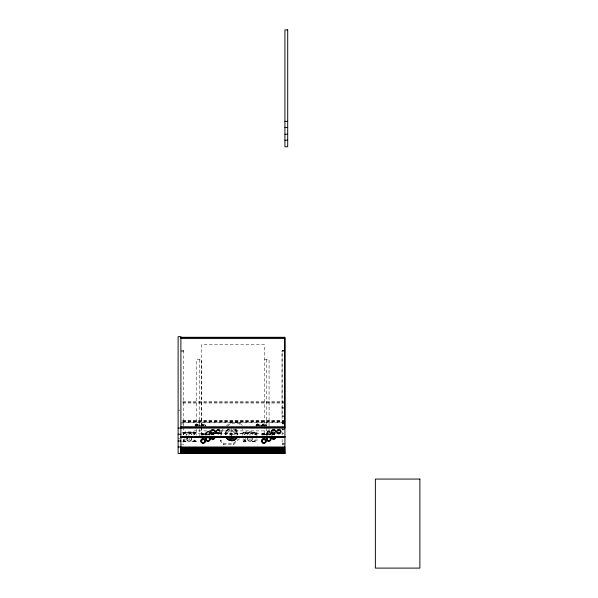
<?xml version="1.0" encoding="UTF-8"?>
<svg xmlns="http://www.w3.org/2000/svg" width="598" height="598" viewBox="0 0 598 598"><rect width="100%" height="100%" fill="white"/><g stroke="black" fill="none" stroke-linecap="round" stroke-linejoin="round"><path stroke-width="0.45" stroke-dasharray="2.99 2.24" d="M231.777 428.878L231.643 435.082A9.486 1.577 16.5 0 1 225.947 433.087L227.539 430.5L230.23 429.043A9.486 0.389 76.4 0 0 231.643 435.082A9.486 1.592 -14 0 0 237.413 433.326L235.933 430.672L233.302 429.11A9.486 0.456 -74 0 1 231.643 435.082A9.486 1.405 31.6 0 1 226.567 431.689M242.19 435.329L242.459 428.893M220.998 435.464L221.238 430.859L223.144 429.058M239.469 438.827L233.414 444.635L223.854 444.695L220.752 441.406L220.901 438.648M221.096 434.963L221.238 430.859M195.254 433.924L194.911 433.281M245.135 440.173L244.627 439.709L244.148 440.076M210.369 433.797L210.04 435M215.183 431.831C215.28 434.925 210.204 434.933 210.302 431.831M220.423 431.778C220.49 433.849 217.672 434.985 216.267 433.483M271.163 433.744L270.834 434.948A2.437 2.399 0 0 0 268.726 431.33A2.437 2.399 0 0 0 266.611 434.933L266.282 433.744M275.977 431.786C276.074 434.881 271.006 434.881 271.103 431.786M281.217 431.726C281.314 434.821 276.239 434.828 276.343 431.726M183.317 433.856L183.668 433.266L184.289 433.617M183.407 440.89L183.332 440.382M194.26 433.871L194.335 434.387M194.462 441.018L194.268 440.397M225.947 433.087L225.715 434.596A9.486 1.645 1.2 0 0 230.581 435.045M244.126 440.322L244.148 440.023M255.062 434.185L255.271 433.288M195.277 440.248L195.187 440.905M256.049 434.185L256.079 434.028M256.086 440.494L255.727 441.032L255.069 440.651M183.309 440.591L183.541 439.851M194.253 433.729L194.283 433.58M194.245 440.606L194.29 440.098M244.089 433.961L244.612 434.522L245.105 434.118M245.045 440.831L245.12 440.322M256.049 434.133L255.555 434.537L255.062 434.133M194.283 433.632L194.911 433.333M194.29 440.15L195.24 440.15M255.092 440.091L255.712 439.799M195.187 440.853L194.343 440.853M245.045 440.778L244.462 441.018L244.104 440.479M220.752 441.406L220.752 440.068L223.854 443.357L233.414 443.297L238.124 438.783M226.328 426.06L230.14 422.457L239.2 422.457L242.534 425.716L242.534 427.054M221.238 432.197L224.422 429.2M227.599 426.202L230.14 423.803L239.2 423.803L241.196 425.754M183.429 440.008L184.117 439.904M255.159 433.445L255.839 433.341M195.068 434.447L194.597 434.522M195.075 440.965L194.604 441.04M255.862 434.387L255.249 434.387M244.328 433.326L244.761 433.258M244.335 439.844L245.098 440.076M183.975 434.507L183.392 434.32M212.746 433.729L213.247 433.662M217.986 433.67L218.487 433.61M273.54 433.677L274.041 433.61M278.78 433.625L279.281 433.557M284.917 350.383L282.136 350.383L282.136 426.501M180.895 350.615L183.676 350.615M283.901 350.615L282.039 350.615L282.039 416.492L284.827 416.492M180.895 351.198L183.676 351.198M282.039 351.198L283.901 351.198M264.443 359.495L269.078 359.495L269.078 428.123M182.756 401.535L283.99 401.535M182.756 402.432L283.99 402.409M182.756 403.007L283.99 403.007M282.136 407.559L283.99 407.559M282.136 408.165L284.917 408.165M178.114 410.168L179.968 410.168M282.039 415.909L284.827 415.909M182.756 420.416L283.99 420.416M182.756 420.902L283.99 420.902M182.756 421.291L283.99 421.291M182.756 421.627L284.917 421.627M282.136 421.792L284.917 421.792M182.756 422.315L283.99 422.315M180.895 422.509L283.99 422.539M282.136 422.921L283.99 422.921M282.136 423.406L283.99 423.406M180.895 423.922L183.676 423.922M282.136 423.922L283.99 423.922M282.136 429.289L284.917 429.289M282.136 429.895L283.99 429.895M182.383 432.317L196.181 432.317L196.181 435.359M243.177 432.578L256.976 432.526M184.969 432.945L193.446 432.945M245.771 432.959L254.24 432.885M182.756 433.692L283.99 433.692M178.114 438.768L179.968 438.768M191.749 441.287L193.446 441.287L193.446 438.386M252.543 441.234L254.24 441.302L254.24 438.327M182.383 441.376L186.06 441.376M192.504 441.376L196.181 441.376M243.177 441.324L246.862 441.324M252.378 441.324L256.976 441.324M196.181 441.653L192.504 441.653L196.181 441.698L196.181 438.663M243.177 441.593L246.862 441.645M252.378 441.593L256.976 441.645L256.976 438.603M282.136 443.522L284.917 443.522M282.136 444L283.99 444M180.895 444.837L183.676 444.837L183.676 438.476M284.917 444.837L282.136 444.837L282.136 438.476M244.455 434.499L244.119 434.118M194.597 434.574L194.26 434.193M184.117 439.851L184.326 440.434L184.229 439.956M183.511 434.484L183.294 434.021M216.259 433.468A2.437 2.399 0 0 1 217.351 429.446A2.437 2.399 0 0 1 220.341 432.384A2.437 2.399 0 0 1 216.259 433.468L215.542 431.778M205.817 435L205.488 433.797M237.413 433.326L237.578 434.843A9.486 1.645 1.2 0 1 234.79 435.052M282.136 426.987L282.136 435.456M280.716 430.986L280.716 431.831M280.432 431.831A1.652 1.63 0 0 1 277.95 433.244A1.652 1.63 0 0 1 277.95 430.418A1.652 1.63 0 0 1 280.432 431.831L280.432 431.928M276.844 430.986L276.844 431.831M275.476 431.046L275.476 431.883M271.918 433.692L271.918 430.904L193.901 430.904L193.901 433.692M271.604 431.046L271.604 431.883M270.662 433.004L270.662 433.849M269.078 429.05L269.078 433.692M266.79 433.004L266.79 433.849M266.297 359.495L266.297 436.473M266.013 425.701L266.013 426.426M264.443 433.692L264.443 344.65L201.466 344.65L201.466 426.269M261.834 425.701L261.834 426.426M256.976 435.299L256.976 432.257L243.177 432.257L243.177 435.299M256.505 435.322L256.505 433.468L209.315 433.468L209.315 435.322M254.24 434.813L254.24 431.838L245.771 431.838L245.771 434.813M245.771 438.327L245.771 441.302M243.177 438.603L243.177 441.645M239.2 422.457L239.2 423.803M237.578 433.027L237.578 434.365A5.935 5.845 0 0 0 234.722 429.237M233.414 443.297L233.414 444.635M230.14 422.457L230.14 423.803M225.715 432.773L225.715 434.111A5.935 5.845 0 0 1 228.787 429.117M223.854 443.357L223.854 444.695M219.922 431.038L219.922 431.883M218.599 430.896L218.188 430.896M217.762 430.896L217.351 430.896M216.05 431.038L216.05 431.883M214.682 431.091L214.682 431.935M213.359 430.956L212.955 430.956M212.522 430.956L212.118 430.956M210.81 431.091L210.81 431.935M209.861 433.057L209.861 433.901M205.989 433.057L205.989 433.901M201.466 427.196L201.466 433.692M201.376 426.269L201.376 359.495L196.735 359.495L196.735 433.692M201.376 427.196L201.376 433.692M199.515 359.495L199.515 428.123M199.515 429.05L199.515 436.473M193.446 434.798L193.446 431.898L184.969 431.898L184.969 434.798M184.969 438.386L184.969 441.287M183.676 350.383L183.676 426.269M183.676 427.174L183.676 434.836M235.933 428.856A5.935 5.845 0 0 1 237.346 434.529M225.88 434.29A5.935 5.845 0 0 1 226.567 429.865M228.653 428.871A6.219 6.13 0 0 0 225.424 434.111L225.424 434.589A6.219 6.13 0 0 1 228.653 429.349M234.872 428.998A6.219 6.13 0 0 1 237.862 434.372L237.862 434.851A6.219 6.13 0 0 0 234.872 429.484M236.853 431.906A9.486 1.443 -29.1 0 1 231.643 435.082A9.486 1.136 46.7 0 1 227.539 430.5M235.933 430.672A9.486 1.189 -44.2 0 1 231.643 435.082A9.486 0.792 61.6 0 1 228.787 429.596M234.722 429.723A9.486 0.852 -59.2 0 1 231.643 435.082M256.542 426.217A1.652 1.63 0 0 1 259.734 426.217M256.265 426.053A1.936 1.906 0 0 1 260.003 426.053M256.265 426.195A1.936 1.906 0 0 1 258.134 423.795A1.936 1.906 0 0 1 260.003 426.195M255.78 425.806A2.437 2.399 0 0 1 260.489 425.806M262.268 434.963A1.652 1.63 0 0 1 263.92 433.333A1.652 1.63 0 0 1 265.579 434.963M262.492 434.993A1.652 1.63 0 0 1 265.355 434.993M262.492 435.09A1.652 1.63 0 0 1 265.355 435.09M262.245 434.851A1.936 1.906 0 0 1 265.602 434.851M261.984 434.963A1.936 1.906 0 0 1 263.92 433.057A1.936 1.906 0 0 1 265.863 434.963M261.565 435.067A2.437 2.399 0 0 1 266.282 435.067M272.374 435.038A1.652 1.63 0 0 1 274.714 435.038M271.866 435.232A1.936 1.906 0 0 1 275.222 435.232A2.437 2.399 0 0 0 271.821 435.217M249.097 435.067A2.355 2.317 0 0 1 250.898 434.963M246.862 435.277A3.782 3.73 0 0 1 252.827 434.537M267.553 435A1.652 1.63 0 0 1 267.553 432.698A1.652 1.63 0 0 1 269.892 432.698A1.652 1.63 0 0 1 269.892 435M267.553 435.097A1.652 1.63 0 0 1 267.553 432.795A1.652 1.63 0 0 1 269.892 432.795A1.652 1.63 0 0 1 269.892 435.097M267.351 435.202A1.936 1.906 0 0 1 267.351 432.504A1.936 1.906 0 0 1 270.094 432.504A1.936 1.906 0 0 1 270.094 435.202M262.328 426.082A1.652 1.63 0 0 1 265.519 426.082M261.902 425.896A2.093 2.063 0 0 1 265.946 425.896M262.432 426.09A1.54 1.517 0 0 1 265.415 426.09M261.73 425.843A2.272 2.235 0 0 1 266.117 425.843M261.565 425.806A2.437 2.399 0 0 1 266.282 425.806M261.902 426.239A2.093 2.063 0 0 1 263.92 423.638A2.093 2.063 0 0 1 265.946 426.239M194.896 425.873A2.437 2.399 0 0 1 199.605 425.873M195.382 426.12A1.936 1.906 0 0 1 199.119 426.12M195.382 426.262A1.936 1.906 0 0 1 197.25 423.862A1.936 1.906 0 0 1 199.119 426.262M201.533 426.112A1.652 1.63 0 0 1 204.725 426.112M201.107 425.94A2.093 2.063 0 0 1 205.151 425.94M201.638 426.142A1.54 1.517 0 0 1 204.613 426.142M200.935 425.896A2.272 2.235 0 0 1 205.323 425.896M200.771 425.851A2.437 2.399 0 0 1 205.48 425.851M201.107 426.284A2.093 2.063 0 0 1 203.126 423.69A2.093 2.063 0 0 1 205.151 426.284M211.58 435.082A1.652 1.63 0 0 1 213.92 435.082M211.378 434.888A1.936 1.906 0 0 1 214.121 434.888M211.528 434.888A2.437 2.399 0 0 1 213.972 434.888M201.474 435.015A1.652 1.63 0 0 1 203.126 433.386A1.652 1.63 0 0 1 204.785 435.015M201.698 435.038A1.652 1.63 0 0 1 204.561 435.038M201.698 435.135A1.652 1.63 0 0 1 204.561 435.135M201.451 434.903A1.936 1.906 0 0 1 204.808 434.903M201.19 435.015A1.936 1.906 0 0 1 203.126 433.101A1.936 1.906 0 0 1 205.062 435.015M200.771 435.12A2.437 2.399 0 0 1 205.48 435.12M188.303 435.127A2.355 2.317 0 0 1 190.104 435.023M206.759 435.052A1.652 1.63 0 0 1 206.759 432.75A1.652 1.63 0 0 1 209.098 432.75A1.652 1.63 0 0 1 209.098 435.052M206.759 435.15A1.652 1.63 0 0 1 206.759 432.847A1.652 1.63 0 0 1 209.098 432.847A1.652 1.63 0 0 1 209.098 435.15M206.25 434.851A1.936 1.906 0 0 1 207.925 431.995A1.936 1.906 0 0 1 209.606 434.851M205.817 434.985A2.437 2.399 0 0 1 207.925 431.382A2.437 2.399 0 0 1 210.04 434.985M202.901 425.612L202.49 425.754L202.901 425.612M203.731 425.612L203.327 425.754L203.731 425.612M257.917 425.559L257.506 425.701L257.917 425.559M258.755 425.559L258.343 425.701L258.755 425.559M263.696 425.567L263.284 425.701L263.696 425.567M264.533 425.567L264.122 425.701L264.533 425.567M197.034 425.634L196.622 425.769L197.034 425.634M197.871 425.634L197.46 425.769L197.871 425.634M278.556 430.852L278.152 430.986L278.556 430.852M279.393 430.852L278.989 430.986L279.393 430.852M273.316 430.904L272.912 431.046L273.316 430.904M274.153 430.904L273.749 431.046L274.153 430.904M196.181 432.586L182.383 432.586L196.181 432.638M207.708 432.915L207.297 433.057L207.708 432.915M208.545 432.915L208.134 433.057L208.545 432.915M268.502 432.87L268.091 433.004L268.502 432.87M269.339 432.87L268.928 433.004L269.339 432.87M263.703 434.821L263.292 434.963L263.703 434.821M264.54 434.821L264.129 434.963L264.54 434.821M202.909 434.873L202.498 435.015L202.909 434.873M203.746 434.873L203.335 435.015L203.746 434.873M186.06 441.653L182.383 441.653L186.06 441.698M259.734 426.12A1.652 1.63 0 0 0 256.542 426.12A1.652 1.63 0 0 1 258.134 424.072A1.652 1.63 0 0 1 259.734 426.12M277.95 432.399A1.652 1.63 0 0 0 280.432 430.986A1.652 1.63 0 0 0 277.95 429.573A1.652 1.63 0 0 0 277.95 432.399M277.412 433.176A1.936 1.906 0 0 0 280.649 432.324A1.936 1.906 0 0 0 278.279 429.992A1.936 1.906 0 0 0 277.412 433.176M277.053 433.415A2.437 2.399 0 0 0 281.135 432.339A2.437 2.399 0 0 0 278.145 429.394A2.437 2.399 0 0 0 277.053 433.415M277.412 432.339A1.936 1.906 0 0 0 280.649 431.479A1.936 1.906 0 0 0 278.279 429.147A1.936 1.906 0 0 0 277.412 432.339M272.71 432.451A1.652 1.63 0 0 0 275.192 431.046A1.652 1.63 0 0 0 272.71 429.633A1.652 1.63 0 0 0 272.71 432.451M272.374 433.034A1.652 1.63 0 0 0 275.14 432.309A1.652 1.63 0 0 0 273.114 430.313A1.652 1.63 0 0 0 272.374 433.034M272.374 433.131A1.652 1.63 0 0 0 275.14 432.406A1.652 1.63 0 0 0 273.114 430.411A1.652 1.63 0 0 0 272.374 433.131M272.172 433.236A1.936 1.906 0 0 0 275.409 432.376A1.936 1.906 0 0 0 273.039 430.044A1.936 1.906 0 0 0 272.172 433.236M271.813 433.468A2.437 2.399 0 0 0 275.895 432.391A2.437 2.399 0 0 0 272.912 429.446A2.437 2.399 0 0 0 271.813 433.468M272.172 432.391A1.936 1.906 0 0 0 275.409 431.539A1.936 1.906 0 0 0 273.039 429.2A1.936 1.906 0 0 0 272.172 432.391M267.553 434.155A1.652 1.63 0 0 0 270.318 433.43A1.652 1.63 0 0 0 268.293 431.435A1.652 1.63 0 0 0 267.553 434.155M267.351 434.357A1.936 1.906 0 0 0 270.595 433.498A1.936 1.906 0 0 0 268.225 431.165A1.936 1.906 0 0 0 267.351 434.357M198.85 426.195A1.652 1.63 0 0 0 195.651 426.195A1.652 1.63 0 0 1 197.25 424.139A1.652 1.63 0 0 1 198.85 426.195M216.812 432.19A1.652 1.63 0 0 0 219.578 431.457A1.652 1.63 0 0 0 217.552 429.469A1.652 1.63 0 0 0 216.812 432.19M216.812 433.034A1.652 1.63 0 0 0 219.578 432.302A1.652 1.63 0 0 0 217.552 430.306A1.652 1.63 0 0 0 216.812 433.034M216.611 433.229A1.936 1.906 0 0 0 219.855 432.376A1.936 1.906 0 0 0 217.485 430.037A1.936 1.906 0 0 0 216.611 433.229M216.611 432.384A1.936 1.906 0 0 0 219.855 431.532A1.936 1.906 0 0 0 217.485 429.2A1.936 1.906 0 0 0 216.611 432.384M211.572 432.242A1.652 1.63 0 0 0 214.346 431.517A1.652 1.63 0 0 0 212.312 429.521A1.652 1.63 0 0 0 211.572 432.242M211.572 433.087A1.652 1.63 0 0 0 214.346 432.361A1.652 1.63 0 0 0 212.312 430.366A1.652 1.63 0 0 0 211.572 433.087M211.572 433.184A1.652 1.63 0 0 0 214.346 432.451A1.652 1.63 0 0 0 212.312 430.463A1.652 1.63 0 0 0 211.572 433.184M211.378 433.288A1.936 1.906 0 0 0 214.615 432.429A1.936 1.906 0 0 0 212.245 430.097A1.936 1.906 0 0 0 211.378 433.288M211.019 433.52A2.437 2.399 0 0 0 215.101 432.444A2.437 2.399 0 0 0 212.111 429.499A2.437 2.399 0 0 0 211.019 433.52M211.378 432.444A1.936 1.906 0 0 0 214.615 431.584A1.936 1.906 0 0 0 212.245 429.252A1.936 1.906 0 0 0 211.378 432.444M192.025 434.544A3.782 3.73 0 0 0 186.068 435.284A3.782 3.73 0 0 1 192.025 434.596M206.759 434.208A1.652 1.63 0 0 0 209.524 433.475A1.652 1.63 0 0 0 207.499 431.487A1.652 1.63 0 0 0 206.759 434.208M206.557 434.402A1.936 1.906 0 0 0 209.801 433.55A1.936 1.906 0 0 0 207.424 431.218A1.936 1.906 0 0 0 206.557 434.402"/><path stroke-width="0.9" d="M231.576 438.087L231.516 440.562L228.571 439.717L226.44 437.534M189.155 439.493L189.222 438.992M249.882 439.425L250.016 438.932M231.516 440.562L234.506 439.844L236.718 437.751A9.486 1.405 31.6 0 1 235.978 437.415M203.126 437.646L203.626 437.579M263.92 437.594L264.428 437.527M273.548 438.82L274.048 438.76M284.917 121.342L287.698 121.342M284.917 127.479L287.698 127.479M284.917 134.258L287.698 134.258M284.917 140.224L287.698 140.224M180.97 337.294L284.827 337.294L284.827 427.166M180.97 337.489L284.827 337.489M180.947 337.549L284.827 337.549M180.947 338.475L284.827 338.475M180.97 426.972L284.827 426.972M180.895 427.219L284.917 427.219M178.114 428.101L284.917 428.101M178.114 434.238L180.895 434.238M180.895 436.562L284.917 436.51M180.895 436.712L284.917 436.712M180.895 436.944L284.917 436.944M180.895 437.549L284.917 437.549M178.114 441.018L180.895 441.018M178.114 446.99L284.917 446.99M180.895 447.708L284.917 447.708M180.895 448.41L284.917 448.41M180.895 449.098L284.917 449.098M180.895 449.756L284.917 449.756M180.895 450.384L284.917 450.384M180.895 450.974L284.917 450.974M180.895 451.527L284.917 451.527M180.895 452.036L284.917 452.036M180.895 452.492L284.917 452.492M180.895 452.895L284.917 452.895M180.895 453.239L284.917 453.209M180.895 453.396L284.917 453.396M284.917 338.475L284.917 453.523L178.114 453.523L178.114 336.659L180.895 336.659L180.895 453.523M236.965 437.893A6.219 6.13 0 0 1 231.516 440.846L228.391 439.934L227.158 438.954A6.219 6.13 0 0 1 226.194 437.669M230.768 437.96A9.486 0.456 -74 0 1 229.983 440.33M230.013 437.639A9.486 0.852 -59.2 0 1 228.571 439.717M228.66 437.736A9.486 1.189 -44.2 0 1 227.36 438.76M235.754 438.939A9.486 1.136 46.7 0 1 233.825 437.228M234.506 439.844A9.486 0.792 61.6 0 1 233.16 437.706M233.056 440.397A9.486 0.389 76.4 0 1 232.398 437.998M264.353 437.474A1.652 1.63 0 0 1 263.494 437.474M264.892 437.459A1.936 1.906 0 0 1 262.956 437.459M265.647 437.385A2.437 2.399 0 0 1 262.201 437.385M269.683 437.377A1.936 1.906 0 0 1 270.199 440.255A1.936 1.906 0 0 1 267.231 440.255A1.936 1.906 0 0 1 267.747 437.377M270.438 437.213A2.437 2.399 0 0 1 270.438 440.614A2.437 2.399 0 0 1 266.992 440.614A2.437 2.399 0 0 1 266.992 437.213M275.14 437.452A1.652 1.63 0 0 1 273.548 438.663M273.114 438.603A1.652 1.63 0 0 1 271.948 437.452M275.14 437.549A1.652 1.63 0 0 1 271.948 437.549M275.416 437.527A1.936 1.906 0 0 1 271.671 437.527M275.902 437.534A2.437 2.399 0 0 1 271.186 437.534M251.601 437.273A2.332 2.295 0 0 1 251.601 440.517A2.332 2.295 0 0 1 248.305 440.517A2.332 2.295 0 0 1 248.305 437.273M209.091 437.93A1.652 1.63 0 0 1 208.979 440.33A1.652 1.63 0 0 1 206.564 440.016A1.652 1.63 0 0 1 207.087 437.669M208.889 437.43A1.936 1.906 0 0 1 209.405 440.307A1.936 1.906 0 0 1 206.437 440.307A1.936 1.906 0 0 1 206.953 437.43M209.644 437.265A2.437 2.399 0 0 1 209.644 440.666A2.437 2.399 0 0 1 206.19 440.666A2.437 2.399 0 0 1 206.19 437.265M214.346 437.601A1.652 1.63 0 0 1 211.154 437.601M214.622 437.572A1.936 1.906 0 0 1 210.877 437.572M215.108 437.587A2.437 2.399 0 0 1 210.391 437.587M203.559 437.43A1.652 1.63 0 0 1 202.7 437.43M203.955 437.362A1.652 1.63 0 0 1 202.303 437.362M204.097 437.504A1.936 1.906 0 0 1 202.161 437.504M204.852 437.437A2.437 2.399 0 0 1 201.406 437.437M190.799 437.325A2.332 2.295 0 0 1 190.799 440.577A2.332 2.295 0 0 1 187.503 440.577A2.332 2.295 0 0 1 187.503 437.325M187.398 438.476A1.816 1.794 0 0 1 187.398 437.549M287.698 29.9L284.917 29.9L284.917 146.764L287.698 146.764L287.698 29.9M419.886 479.065L375.365 479.065L375.365 568.1L419.886 568.1L419.886 479.065M267.545 440.18A1.652 1.63 0 0 0 270.311 439.455A1.652 1.63 0 0 0 268.285 437.459A1.652 1.63 0 0 0 267.545 440.18M262.731 442.161A1.652 1.63 0 0 0 265.497 441.429A1.652 1.63 0 0 0 263.471 439.433A1.652 1.63 0 0 0 262.731 442.161M262.731 442.258A1.652 1.63 0 0 0 265.497 441.526A1.652 1.63 0 0 0 263.471 439.53A1.652 1.63 0 0 0 262.731 442.258M262.529 442.356A1.936 1.906 0 0 0 265.766 441.503A1.936 1.906 0 0 0 263.397 439.164A1.936 1.906 0 0 0 262.529 442.356M262.679 442.969A2.437 2.399 0 0 0 266.334 440.89A2.437 2.399 0 0 0 262.679 438.812A2.437 2.399 0 0 0 262.679 442.969M206.751 440.33A1.652 1.63 0 0 0 209.517 439.597A1.652 1.63 0 0 0 207.491 437.601A1.652 1.63 0 0 0 206.751 440.33M201.93 442.214A1.652 1.63 0 0 0 204.703 441.481A1.652 1.63 0 0 0 202.677 439.485A1.652 1.63 0 0 0 201.93 442.214M202.274 442.565A1.652 1.63 0 0 0 204.755 441.152A1.652 1.63 0 0 0 202.274 439.747A1.652 1.63 0 0 0 202.274 442.565M201.735 442.408A1.936 1.906 0 0 0 204.972 441.556A1.936 1.906 0 0 0 202.602 439.216A1.936 1.906 0 0 0 201.735 442.408M201.376 442.64A2.437 2.399 0 0 0 205.458 441.563A2.437 2.399 0 0 0 202.468 438.626A2.437 2.399 0 0 0 201.376 442.64"/></g></svg>
